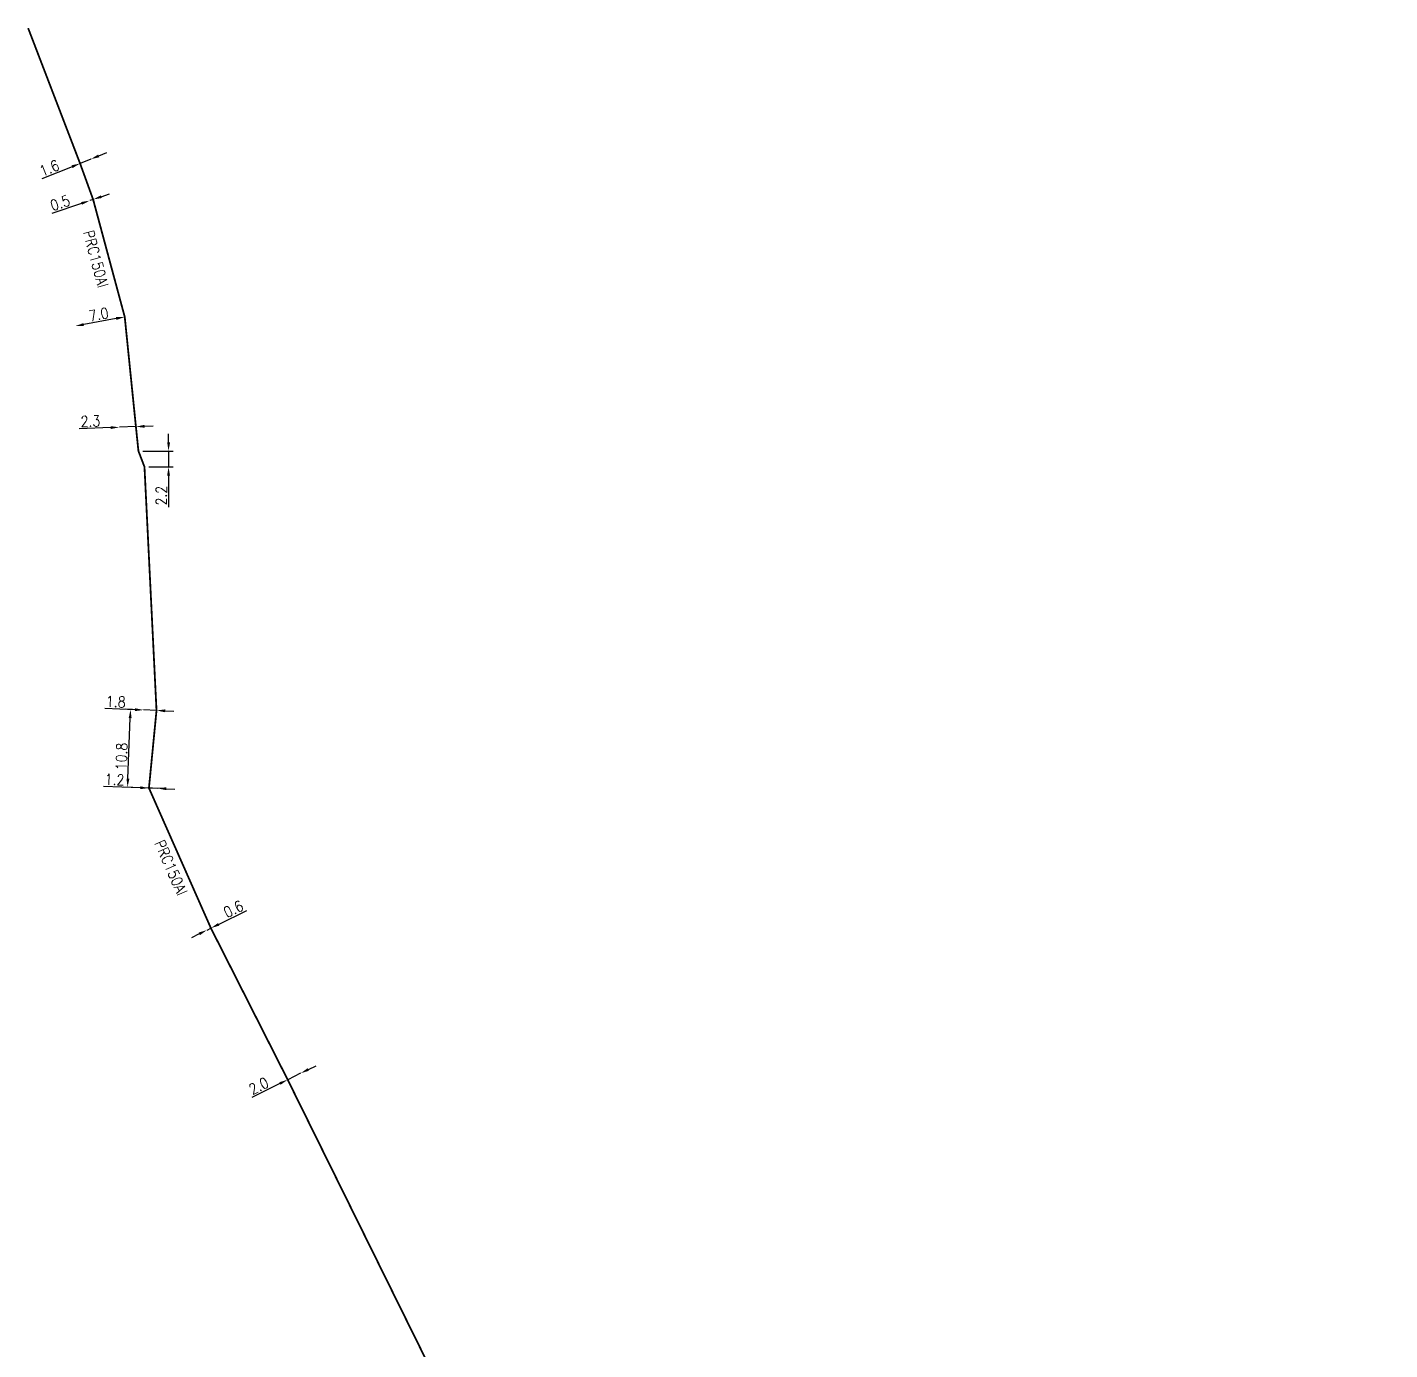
# Model space of a CAD drawing. Header units: millimetres. Extents: x 86000 to 86986, y 139260 to 140001.
# Drawn here: x 86604.6 to 86793.8, y 139816.6 to 140000.1 of the extents above; entities that cross this region are included whole.
import ezdxf

# ---------------------------------------------------------------- set-up
doc = ezdxf.new("R2010")
doc.units = ezdxf.units.MM
doc.header["$PDMODE"] = 34
doc.layers.get('DEFPOINTS').update_dxf_attribs({"linetype": 'CONTINUOUS'})
doc.layers.add('M_130', color=3, linetype='M_ST_15')
doc.styles.get("Standard").update_dxf_attribs({"font": 'romans.shx', "width": 0.85})
doc.linetypes.add('M_ST_15', pattern='A,5,-0.3,["XX",Standard,S=1,R=0,X=0,Y=-0.5],-2.5', length=7.8)
doc.dimstyles.get("Standard").update_dxf_attribs({"dimtxt": 1.5, "dimasz": 1.2, "dimexe": 0.625, "dimexo": 0.625, "dimgap": 0.25, "dimtad": 1, "dimdec": 1, "dimzin": 0, "dimdsep": 46, "dimtxsty": 'Standard', "dimcen": -0.5, "dimadec": 0, "dimazin": 0, "dimtfac": 1, "dimtdec": 1, "dimtmove": 0, "dimatfit": 3, "dimfxl": 1, "dimtolj": 1, "dimtzin": 0, "dimarcsym": 0})

# ---------------------------------------------------------------- blocks, each defined once
blk = doc.blocks.new('*D22')
at = {"layer": 'DEFPOINTS', "color": 0, "linetype": 'Continuous', "transparency": 16777216}
for p in [(86613.44, 139981.82), (86613.44, 139981.82), (86611.96, 139981.22)]:
    blk.add_point(p, dxfattribs=at)
at = {"layer": 'M_130', "color": 0, "linetype": 'Continuous', "lineweight": -2, "transparency": 16777216}
for p, q in [((86613.44, 139981.82), (86611.96, 139981.22)), ((86614.55, 139982.27), (86615.67, 139982.72)), ((86610.85, 139980.77), (86606.67, 139979.08))]:
    blk.add_line(p, q, dxfattribs=at)
at = {"layer": 'M_130', "color": 0, "linetype": 'Continuous', "transparency": 16777216}
for points in [[(86614.48, 139982.46), (86614.63, 139982.08), (86613.44, 139981.82)], [(86610.77, 139980.96), (86610.92, 139980.58), (86611.96, 139981.22)]]:
    blk.add_solid(points, dxfattribs=at)
at = {"layer": 'M_130', "color": 0, "linetype": 'Continuous', "transparency": 16777216, "insert": (86607.68, 139980.57), "char_height": 1.5, "attachment_point": 5, "rotation": 22.0178}
blk.add_mtext('\\A1;1.6', dxfattribs=at)
blk = doc.blocks.new('*D23')
at = {"layer": 'DEFPOINTS', "color": 0, "linetype": 'Continuous', "transparency": 16777216}
for p in [(86613.3, 139976.06), (86613.3, 139976.06), (86613.77, 139976.22)]:
    blk.add_point(p, dxfattribs=at)
at = {"layer": 'M_130', "color": 0, "linetype": 'Continuous', "lineweight": -2, "transparency": 16777216}
for p, q in [((86613.77, 139976.22), (86613.3, 139976.06)), ((86614.91, 139976.61), (86616.05, 139976.99)), ((86612.16, 139975.68), (86608.02, 139974.29))]:
    blk.add_line(p, q, dxfattribs=at)
at = {"layer": 'M_130', "color": 0, "linetype": 'Continuous', "transparency": 16777216}
for points in [[(86612.1, 139975.87), (86612.23, 139975.49), (86613.3, 139976.06)], [(86614.85, 139976.8), (86614.98, 139976.42), (86613.77, 139976.22)]]:
    blk.add_solid(points, dxfattribs=at)
at = {"layer": 'M_130', "color": 0, "linetype": 'Continuous', "transparency": 16777216, "insert": (86609.2, 139975.74), "char_height": 1.5, "attachment_point": 5, "rotation": 18.6138}
blk.add_mtext('\\A1;0.5', dxfattribs=at)
blk = doc.blocks.new('*D24')
at = {"layer": 'DEFPOINTS', "color": 0, "linetype": 'Continuous', "transparency": 16777216}
for p in [(86618.16, 139959.92), (86611.28, 139958.65), (86611.28, 139958.65)]:
    blk.add_point(p, dxfattribs=at)
at = {"layer": 'M_130', "color": 0, "linetype": 'Continuous', "lineweight": -2, "transparency": 16777216}
blk.add_line((86616.98, 139959.7), (86612.46, 139958.87), dxfattribs=at)
at = {"layer": 'M_130', "color": 0, "linetype": 'Continuous', "transparency": 16777216}
for points in [[(86612.42, 139959.06), (86612.49, 139958.67), (86611.28, 139958.65)], [(86616.94, 139959.9), (86617.02, 139959.5), (86618.16, 139959.92)]]:
    blk.add_solid(points, dxfattribs=at)
at = {"layer": 'M_130', "color": 0, "linetype": 'Continuous', "transparency": 16777216, "insert": (86614.54, 139960.27), "char_height": 1.5, "attachment_point": 5, "rotation": 10.4582}
blk.add_mtext('\\A1;7.0', dxfattribs=at)
blk = doc.blocks.new('*D25')
at = {"layer": 'DEFPOINTS', "color": 0, "linetype": 'Continuous', "transparency": 16777216}
for p in [(86617.41, 139944.6), (86617.41, 139944.6), (86619.71, 139944.69)]:
    blk.add_point(p, dxfattribs=at)
at = {"layer": 'M_130', "color": 0, "linetype": 'Continuous', "lineweight": -2, "transparency": 16777216}
for p, q in [((86616.21, 139944.56), (86611.85, 139944.38)), ((86619.71, 139944.69), (86617.41, 139944.6)), ((86620.91, 139944.74), (86622.11, 139944.79))]:
    blk.add_line(p, q, dxfattribs=at)
at = {"layer": 'M_130', "color": 0, "linetype": 'Continuous', "transparency": 16777216}
for points in [[(86616.21, 139944.76), (86616.22, 139944.36), (86617.41, 139944.6)], [(86620.9, 139944.94), (86620.92, 139944.54), (86619.71, 139944.69)]]:
    blk.add_solid(points, dxfattribs=at)
at = {"layer": 'M_130', "color": 0, "linetype": 'Continuous', "transparency": 16777216, "insert": (86613.39, 139945.45), "char_height": 1.5, "attachment_point": 5, "rotation": 2.2571}
blk.add_mtext('\\A1;2.3', dxfattribs=at)
blk = doc.blocks.new('*D26')
at = {"layer": 'DEFPOINTS', "color": 0, "linetype": 'Continuous', "transparency": 16777216}
for p in [(86620.06, 139941.31), (86620.9, 139939.11), (86624.24, 139939.1)]:
    blk.add_point(p, dxfattribs=at)
at = {"layer": 'M_130', "color": 0, "linetype": 'Continuous', "lineweight": -2, "transparency": 16777216}
for p, q in [((86624.25, 139942.51), (86624.25, 139943.71)), ((86620.68, 139941.31), (86624.87, 139941.31)), ((86624.24, 139941.31), (86624.24, 139939.1)), ((86621.52, 139939.11), (86624.87, 139939.1)), ((86624.24, 139937.9), (86624.23, 139933.53))]:
    blk.add_line(p, q, dxfattribs=at)
at = {"layer": 'M_130', "color": 0, "linetype": 'Continuous', "transparency": 16777216}
for points in [[(86624.05, 139942.51), (86624.45, 139942.51), (86624.24, 139941.31)], [(86624.04, 139937.9), (86624.44, 139937.9), (86624.24, 139939.1)]]:
    blk.add_solid(points, dxfattribs=at)
at = {"layer": 'M_130', "color": 0, "linetype": 'Continuous', "transparency": 16777216, "insert": (86623.23, 139935.12), "char_height": 1.5, "attachment_point": 5, "rotation": 89.8963}
blk.add_mtext('\\A1;2.2', dxfattribs=at)
blk = doc.blocks.new('*D27')
at = {"layer": 'DEFPOINTS', "color": 0, "linetype": 'Continuous', "transparency": 16777216}
for p in [(86620.77, 139905.37), (86620.77, 139905.37), (86622.57, 139905.3)]:
    blk.add_point(p, dxfattribs=at)
at = {"layer": 'M_130', "color": 0, "linetype": 'Continuous', "lineweight": -2, "transparency": 16777216}
for p, q in [((86619.57, 139905.41), (86615.39, 139905.57)), ((86622.57, 139905.3), (86620.77, 139905.37)), ((86623.77, 139905.25), (86624.97, 139905.21))]:
    blk.add_line(p, q, dxfattribs=at)
at = {"layer": 'M_130', "color": 0, "linetype": 'Continuous', "transparency": 16777216}
for points in [[(86619.58, 139905.61), (86619.57, 139905.21), (86620.77, 139905.37)], [(86623.78, 139905.45), (86623.76, 139905.05), (86622.57, 139905.3)]]:
    blk.add_solid(points, dxfattribs=at)
at = {"layer": 'M_130', "color": 0, "linetype": 'Continuous', "transparency": 16777216, "insert": (86616.92, 139906.51), "char_height": 1.5, "attachment_point": 5, "rotation": 357.8539}
blk.add_mtext('\\A1;1.8', dxfattribs=at)
blk = doc.blocks.new('*D28')
at = {"layer": 'DEFPOINTS', "color": 0, "linetype": 'Continuous', "transparency": 16777216}
for p in [(86618.96, 139905.43), (86620.77, 139905.37), (86624.01, 139894.44)]:
    blk.add_point(p, dxfattribs=at)
at = {"layer": 'M_130', "color": 0, "linetype": 'Continuous', "lineweight": -2, "transparency": 16777216}
for p, q in [((86620.15, 139905.39), (86618.33, 139905.46)), ((86618.6, 139895.84), (86618.91, 139904.23)), ((86623.38, 139894.46), (86617.93, 139894.66))]:
    blk.add_line(p, q, dxfattribs=at)
at = {"layer": 'M_130', "color": 0, "linetype": 'Continuous', "transparency": 16777216}
for points in [[(86618.71, 139904.24), (86619.11, 139904.23), (86618.96, 139905.43)], [(86618.4, 139895.85), (86618.8, 139895.83), (86618.55, 139894.64)]]:
    blk.add_solid(points, dxfattribs=at)
at = {"layer": 'M_130', "color": 0, "linetype": 'Continuous', "transparency": 16777216, "insert": (86617.71, 139898.92), "char_height": 1.5, "attachment_point": 5, "rotation": 87.8539}
blk.add_mtext('\\A1;10.8', dxfattribs=at)
blk = doc.blocks.new('*D29')
at = {"layer": 'DEFPOINTS', "color": 0, "linetype": 'Continuous', "transparency": 16777216}
for p in [(86621.52, 139894.53), (86622.72, 139894.49), (86622.72, 139894.49)]:
    blk.add_point(p, dxfattribs=at)
at = {"layer": 'M_130', "color": 0, "linetype": 'Continuous', "lineweight": -2, "transparency": 16777216}
for p, q in [((86620.32, 139894.58), (86615.21, 139894.77)), ((86622.72, 139894.49), (86621.52, 139894.53)), ((86623.92, 139894.44), (86625.12, 139894.4))]:
    blk.add_line(p, q, dxfattribs=at)
at = {"layer": 'M_130', "color": 0, "linetype": 'Continuous', "transparency": 16777216}
for points in [[(86620.33, 139894.77), (86620.32, 139894.38), (86621.52, 139894.53)], [(86623.93, 139894.64), (86623.91, 139894.24), (86622.72, 139894.49)]]:
    blk.add_solid(points, dxfattribs=at)
at = {"layer": 'M_130', "color": 0, "linetype": 'Continuous', "transparency": 16777216, "insert": (86616.75, 139895.71), "char_height": 1.5, "attachment_point": 5, "rotation": 357.8539}
blk.add_mtext('\\A1;1.2', dxfattribs=at)
blk = doc.blocks.new('*D30')
at = {"layer": 'DEFPOINTS', "color": 0, "linetype": 'Continuous', "transparency": 16777216}
for p in [(86629.58, 139874.82), (86629.58, 139874.82), (86630.12, 139875.09)]:
    blk.add_point(p, dxfattribs=at)
at = {"layer": 'M_130', "color": 0, "linetype": 'Continuous', "lineweight": -2, "transparency": 16777216}
for p, q in [((86631.19, 139875.61), (86635.12, 139877.54)), ((86628.5, 139874.29), (86627.42, 139873.76)), ((86629.58, 139874.82), (86630.12, 139875.09))]:
    blk.add_line(p, q, dxfattribs=at)
at = {"layer": 'M_130', "color": 0, "linetype": 'Continuous', "transparency": 16777216}
for points in [[(86631.1, 139875.79), (86631.28, 139875.44), (86630.12, 139875.09)], [(86628.41, 139874.47), (86628.59, 139874.11), (86629.58, 139874.82)]]:
    blk.add_solid(points, dxfattribs=at)
at = {"layer": 'M_130', "color": 0, "linetype": 'Continuous', "transparency": 16777216, "insert": (86633.25, 139877.74), "char_height": 1.5, "attachment_point": 5, "rotation": 26.194}
blk.add_mtext('\\A1;0.6', dxfattribs=at)
blk = doc.blocks.new('*D31')
at = {"layer": 'DEFPOINTS', "color": 0, "linetype": 'Continuous', "transparency": 16777216}
for p in [(86642.57, 139854.94), (86642.57, 139854.94), (86640.78, 139854.05)]:
    blk.add_point(p, dxfattribs=at)
at = {"layer": 'M_130', "color": 0, "linetype": 'Continuous', "lineweight": -2, "transparency": 16777216}
for p, q in [((86642.57, 139854.94), (86640.78, 139854.05)), ((86643.65, 139855.47), (86644.72, 139856)), ((86639.7, 139853.52), (86635.78, 139851.59))]:
    blk.add_line(p, q, dxfattribs=at)
at = {"layer": 'M_130', "color": 0, "linetype": 'Continuous', "transparency": 16777216}
for points in [[(86643.56, 139855.65), (86643.73, 139855.29), (86642.57, 139854.94)], [(86639.61, 139853.7), (86639.79, 139853.34), (86640.78, 139854.05)]]:
    blk.add_solid(points, dxfattribs=at)
at = {"layer": 'M_130', "color": 0, "linetype": 'Continuous', "transparency": 16777216, "insert": (86636.76, 139853.19), "char_height": 1.5, "attachment_point": 5, "rotation": 26.2678}
blk.add_mtext('\\A1;2.0', dxfattribs=at)

msp = doc.modelspace()

# ---------------------------------------------------------------- linework, layer by layer
at = {"layer": 'M_130', "flags": 128}
msp.add_lwpolyline([(86604.75, 140000, 0.25, 0.25, 0), (86611.96, 139981.22, 0.25, 0.25, 0), (86613.77, 139976.22, 0.25, 0.25, 0), (86618.16, 139959.92, 0.25, 0.25, 0), (86619.71, 139944.69, 0.25, 0.25, 0), (86620.06, 139941.31, 0.25, 0.25, 0), (86620.9, 139939.11, 0.25, 0.25, 0), (86622.57, 139905.3, 0.25, 0.25, 0), (86621.52, 139894.53, 0.25, 0.25, 0), (86630.12, 139875.09, 0.25, 0.25, 0), (86640.78, 139854.05, 0.25, 0.25, 0), (86662.12, 139810.87, 0.25, 0.25, 0), (86676.49, 139781.08, 0.25, 0.25, 0), (86684.94, 139764.23, 0.25, 0.25, 0), (86693.67, 139745.93, 0.25, 0.25, 0), (86703.65, 139725.52, 0.25, 0.25, 0), (86703.65, 139725.52, 0.25, 0.25, 0), (86705.32, 139719.1, 0.25, 0.25, 0), (86706.7, 139716.14, 0.25, 0.25, 0), (86710.66, 139707.67, 0.25, 0.25, 0), (86728.31, 139673.64, 0.25, 0.25, 0), (86734.91, 139660.9, 0.25, 0.25, 0.409264), (86735.25, 139660.8, 0.25, 0.25, 0), (86736.78, 139661.56, 0.25, 0.25, 0), (86744.76, 139665.67, 0.25, 0.25, 0), (86770.93, 139679.13, 0.25, 0.25, 0), (86775.96, 139681.78, 0.25, 0.25, 0), (86779.34, 139683.24, 0.25, 0.25, 0), (86784.65, 139687.07, 0.25, 0.25, 0), (86786.99, 139689.56, 0.25, 0.25, 0), (86788.52, 139692.27, 0.25, 0.25, -0.333169), (86788.81, 139692.35, 0.25, 0.25, 0), (86793.64, 139690.51, 0, 0, 0)], format="xyseb", dxfattribs=at)

# ---------------------------------------------------------------- texts
at = {"layer": 'M_130', "linetype": 'Continuous', "width": 0.85}
for rotation, p in [(285.0538, (86612.36, 139971.71)), (293.8408, (86622.23, 139886.91))]:
    msp.add_text('PRC150Al', height=1.5, rotation=rotation, dxfattribs=at).set_placement(p)

# ---------------------------------------------------------------- dimensions: what is measured, and where the dimension line sits
at = {"layer": 'M_130', "linetype": 'Continuous'}
for base, p1, p2, angle, picture, middle in [((86613.44, 139981.82), (86611.96, 139981.22), (86613.44, 139981.82), 202.0178, '*D22', (86608.05, 139979.64)), ((86613.3, 139976.06), (86613.77, 139976.22), (86613.3, 139976.06), 18.6138, '*D23', (86609.52, 139974.79)), ((86611.28, 139958.65), (86618.16, 139959.92), (86611.28, 139958.65), 10.4582, '*D24', (86614.72, 139959.28)), ((86617.41, 139944.6), (86619.71, 139944.69), (86617.41, 139944.6), 2.2571, '*D25', (86613.43, 139944.45)), ((86624.24, 139939.1), (86620.06, 139941.31), (86620.9, 139939.11), 89.8963, '*D26', (86624.23, 139935.12)), ((86620.77, 139905.37), (86622.57, 139905.3), (86620.77, 139905.37), 357.8539, '*D27', (86616.88, 139905.51)), ((86618.96, 139905.43), (86624.01, 139894.44), (86620.77, 139905.37), 267.8539, '*D28', (86618.71, 139898.88)), ((86622.72, 139894.49), (86621.52, 139894.53), (86622.72, 139894.49), 177.8539, '*D29', (86616.71, 139894.71)), ((86629.58, 139874.82), (86630.12, 139875.09), (86629.58, 139874.82), 26.194, '*D30', (86633.69, 139876.84)), ((86642.57, 139854.94), (86640.78, 139854.05), (86642.57, 139854.94), 206.2678, '*D31', (86637.2, 139852.29))]:
    dim = msp.add_linear_dim(base=base, p1=p1, p2=p2, angle=angle, dimstyle='Standard', dxfattribs=at)
    dim.commit()
    dim.dimension.update_dxf_attribs({"geometry": picture, "text_midpoint": middle, "dimtype": 160})

doc.saveas('drawing.dxf')
